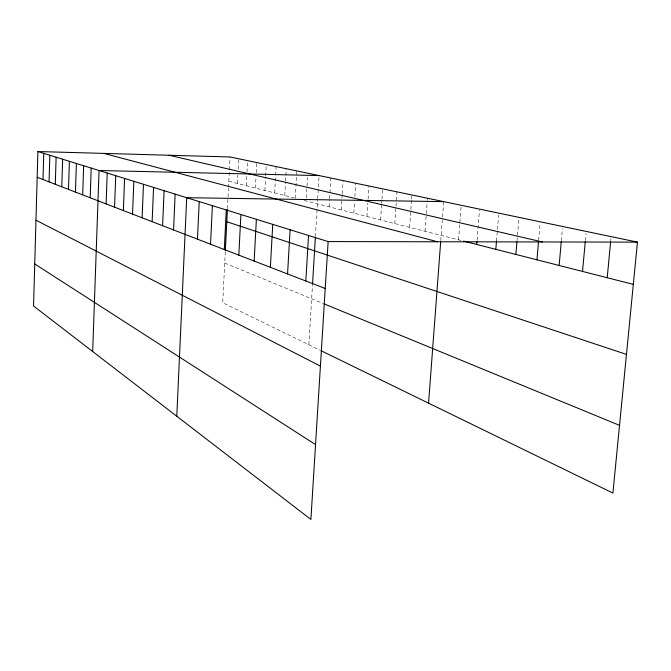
<?xml version="1.0" encoding="UTF-8"?>
<svg xmlns="http://www.w3.org/2000/svg" width="671" height="671" viewBox="0 0 671 671"><rect width="100%" height="100%" fill="white"/><g stroke="black" fill="none" stroke-linecap="round" stroke-linejoin="round"><path stroke-width="0.5" stroke-dasharray="3.35 2.52" d="M225.288 251.692L222.73 302.738L320.201 350.296M227.452 208.597L228.467 188.35M228.517 187.335L230.044 156.964M237.4 183.435L237.819 175.215M238.138 169.05L238.666 158.767M246.257 185.699L246.911 173.16M246.97 172.12L247.565 160.629M255.408 188.031L256.003 176.817M256.221 172.741L256.767 162.55M264.869 190.447L265.599 176.976M265.657 175.936L266.278 164.538M274.657 192.938L276.116 166.593M284.781 195.521L285.536 182.118M285.594 181.095L286.299 168.723M295.265 198.197L296.842 170.929M306.311 197.878L307.528 177.329M308.87 344.768L312.468 285.267M315.412 236.586L317.651 199.648M317.71 198.599L319.102 175.584M329.084 206.819L329.528 199.623M329.587 198.591L330.862 178.041M341.22 209.906L342.176 194.749M342.244 193.734L343.074 180.591M353.827 213.126L354.556 201.786M354.892 196.637L355.756 183.242M366.936 216.465L367.809 203.263M368.077 199.203L368.949 186.001M380.574 219.945L381.631 204.412M381.698 203.372L381.908 200.268M381.975 199.228L382.68 188.878M394.774 223.569L395.915 207.205M395.991 206.182L396.98 191.864M409.578 227.343L410.778 210.635M410.845 209.595L411.516 200.201M411.591 199.153L411.893 194.984M425.028 231.277L426.236 214.754M426.311 213.722L427.217 201.334M427.293 200.293L427.444 198.23M440.763 240.604L442.457 218M442.533 216.976L443.69 201.627M458.528 239.824L461.195 205.284M477.064 240.302L479.455 210.157M496.506 241.057L498.612 215.215M516.997 241.057L518.901 218.402M538.637 240.302L540.147 222.839M561.333 240.855L562.432 228.543M585.355 240.654L586.018 233.474M610.719 240.738L610.912 238.683M228.819 181.254L294.309 197.953M304.156 200.461L461.564 240.595M224.718 263.024L323.103 303.477"/><path stroke-width="1.01" d="M37.895 151.545L33.55 306.018L310.899 519.455L328.136 241.568L37.895 151.545L230.044 156.964L637.45 242.13L612.908 493.084L321.107 350.74M43.011 179.551L43.766 153.365M49.05 181.883L49.839 155.244M55.299 184.299L56.121 157.199M61.782 186.798L62.638 159.212M68.492 189.39L69.381 161.308M75.454 192.074L76.385 163.481M82.684 194.867L83.657 165.737M90.191 197.76L91.206 168.077M92.682 351.529L99.056 170.509L319.102 175.584M106.11 203.909L107.226 173.051M114.556 207.171L115.731 175.685M123.363 210.568L124.588 178.436M132.539 214.108L133.831 181.296M142.126 217.807L143.477 184.29M152.132 221.673L153.558 187.419M162.6 225.716L164.101 190.69M173.563 229.943L175.139 194.112M176.783 416.246L186.714 197.702L443.69 201.627M197.467 239.17L199.228 201.585M210.535 244.21L212.397 205.67M224.299 249.528L226.278 209.973M225.339 250.669L227.402 209.612M238.817 255.131L240.914 214.519M254.15 261.053L256.381 219.316M270.371 267.31L272.753 224.391M287.565 273.944L290.107 229.776M305.817 280.99L308.534 235.487M312.527 284.227L315.353 237.601M428.568 403.162L440.688 241.644M476.737 244.462L476.98 241.342M495.827 249.327L496.506 241.057M515.882 254.443L516.913 242.088M536.959 259.82L538.461 242.357M559.144 265.473L561.241 241.879M582.529 271.436L585.263 241.677M607.221 277.735L610.627 241.77M328.136 241.568L637.45 242.13M169.084 155.244L542.428 241.963M463.586 241.107L633.315 284.387M103.804 153.399L437.517 241.77M226.79 221.724L626.471 354.397M37.173 177.303L325.225 288.48M324.018 303.854L619.534 425.347M35.966 220.205L320.411 366.106M34.733 263.963L315.538 444.621"/></g></svg>
